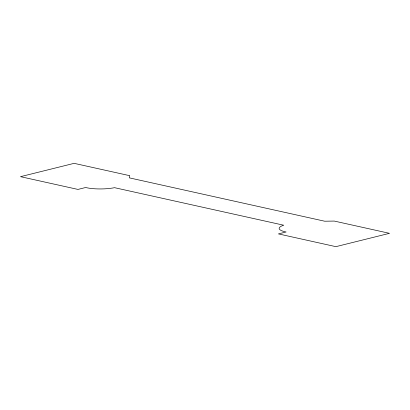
<?xml version="1.0" encoding="UTF-8"?>
<svg xmlns="http://www.w3.org/2000/svg" width="410" height="410" viewBox="0 0 410 410"><rect width="100%" height="100%" fill="white"/><g stroke="black" fill="none" stroke-linecap="round" stroke-linejoin="round"><path stroke-width="0.61" d="M129.355 175.603L129.324 177.858L324.679 221.21L334.273 221.072L389.5 233.331L335.872 246.656L278.421 233.905L286.108 231.993A21.264 5.002 -0.9 0 1 283.746 225.223L114.559 187.683A21.264 5.002 -0.9 0 1 85.639 187.508L77.951 189.42L20.5 176.669L74.128 163.344L129.355 175.603"/></g></svg>
